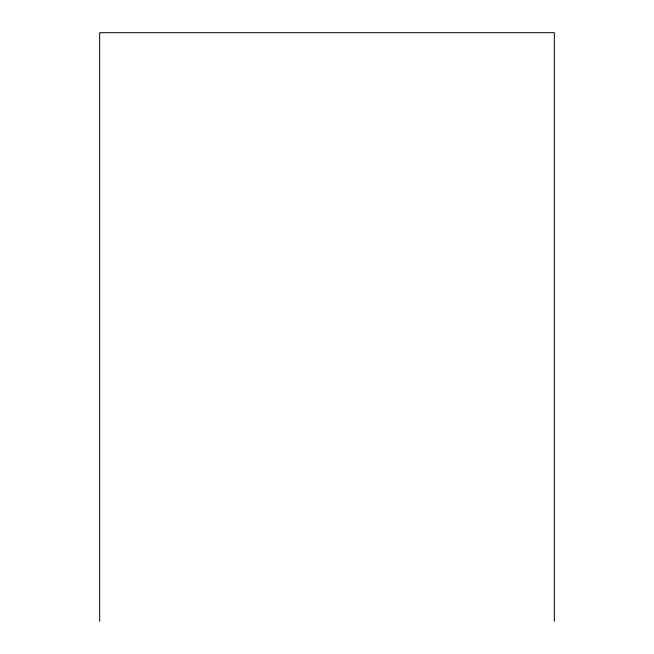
<?xml version="1.0" encoding="UTF-8"?>
<svg xmlns="http://www.w3.org/2000/svg" width="654" height="654" viewBox="0 0 654 654"><rect width="100%" height="100%" fill="white"/><g stroke="black" fill="none" stroke-linecap="round" stroke-linejoin="round"><path stroke-width="0.98" d="M554.339 621.3L554.339 32.7L99.661 32.7L99.661 621.3"/></g></svg>
